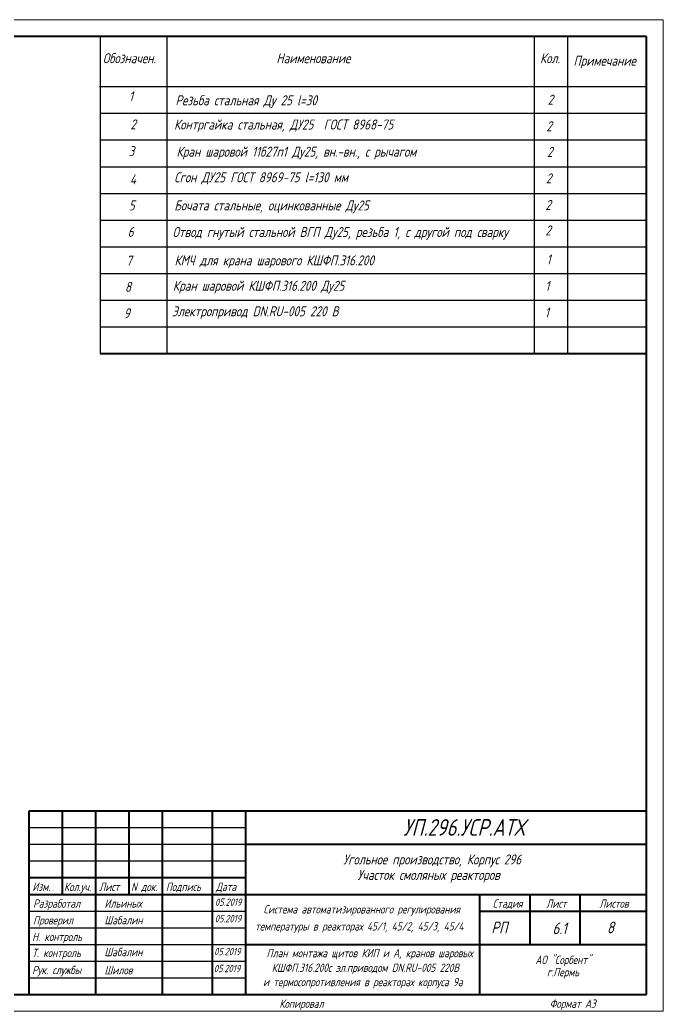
# Model space of a CAD drawing. Header units: millimetres. Extents: x -14 to 2659, y -2986 to -401.
# Drawn here: x 1601.3 to 1794.1, y -1102.9 to -805.9 of the extents above; entities that cross this region are included whole.
import ezdxf

# ---------------------------------------------------------------- set-up
doc = ezdxf.new("R2010")
doc.units = ezdxf.units.MM
doc.layers.get('0').update_dxf_attribs({"lineweight": 20})
for name, color, linetype, lineweight in [('MAIN', 7, 'Continuous', 50), ('Основная', 7, 'Continuous', 50), ('Тонкая', 7, 'Continuous', 20)]:
    doc.layers.add(name, color=color, linetype=linetype, lineweight=lineweight)
doc.layers.add('АСУТП', color=7, linetype='Continuous')
doc.styles.add('GOST тип А', font='GOST_A.TTF', dxfattribs={"oblique": 15})

msp = doc.modelspace()

# ---------------------------------------------------------------- linework, layer by layer
at = {"layer": 'АСУТП', "color": 7, "linetype": 'Continuous', "lineweight": 30}
for p, q in [((1625.18948, -810.8522), (1789.07939, -810.8522)), ((1625.38781, -810.85221), (1625.38781, -905.85221)), ((1645.38782, -810.8522), (1645.38782, -905.8522)), ((1755.38782, -810.8522), (1755.38782, -905.8522)), ((1765.38782, -810.8522), (1765.38782, -905.8522)), ((1625.18948, -825.8522), (1789.07939, -825.8522))]:
    msp.add_line(p, q, dxfattribs=at)
at = {"layer": 'АСУТП', "color": 7, "linetype": 'Continuous', "lineweight": -3}
for p, q in [((1625.38782, -825.8522), (1789.07939, -825.8522)), ((1625.38782, -833.8522), (1789.07939, -833.8522)), ((1625.38782, -841.8522), (1789.07939, -841.8522)), ((1625.38782, -841.8522), (1789.07939, -841.8522)), ((1625.38782, -849.8522), (1789.07939, -849.8522)), ((1625.38782, -857.8522), (1789.07939, -857.8522)), ((1625.38782, -865.8522), (1789.07939, -865.8522)), ((1625.38782, -873.8522), (1789.07939, -873.8522)), ((1625.38782, -881.8522), (1789.07939, -881.8522)), ((1625.38782, -881.8522), (1789.07939, -881.8522)), ((1625.38782, -889.8522), (1789.07939, -889.8522)), ((1625.38782, -897.8522), (1789.07939, -897.8522))]:
    msp.add_line(p, q, dxfattribs=at)
at = {"layer": 'Основная', "lineweight": 40}
for p, q in [((1789.07939, -810.8522), (1394.07939, -810.8522)), ((1789.07939, -1097.8522), (1789.07939, -810.8522)), ((1625.38782, -905.8522), (1789.07939, -905.8522)), ((1604.07939, -1042.8522), (1789.07939, -1042.8522)), ((1604.07939, -1097.8522), (1604.07939, -1042.8522)), ((1614.07939, -1067.8522), (1614.07939, -1042.8522)), ((1624.07939, -1097.8522), (1624.07939, -1042.8522)), ((1634.07939, -1067.8522), (1634.07939, -1042.8522)), ((1644.07939, -1097.8522), (1644.07939, -1042.8522)), ((1659.07939, -1097.8522), (1659.07939, -1042.8522)), ((1669.07939, -1097.8522), (1669.07939, -1042.8522)), ((1669.07939, -1052.8522), (1789.07939, -1052.8522)), ((1604.07939, -1062.8522), (1669.07939, -1062.8522)), ((1604.07939, -1067.8522), (1789.07939, -1067.8522)), ((1739.07939, -1067.8522), (1739.07939, -1097.8522)), ((1754.07939, -1067.8522), (1754.07939, -1082.8522)), ((1769.07939, -1067.8522), (1769.07939, -1082.8522)), ((1739.07939, -1072.8522), (1789.07939, -1072.8522)), ((1669.07939, -1082.8522), (1789.07939, -1082.8522)), ((1382.06562, -1097.86903), (1789.07939, -1097.8522))]:
    msp.add_line(p, q, dxfattribs=at)
at = {"layer": 'Тонкая'}
for p, q in [((1794.07939, -805.8522), (1374.07939, -805.8522)), ((1794.07939, -1102.8522), (1794.07939, -805.8522)), ((1374.07939, -1102.8522), (1794.07939, -1102.8522))]:
    msp.add_line(p, q, dxfattribs=at)
at = {"layer": 'Тонкая', "lineweight": -3}
for p, q in [((1604.07939, -1047.8522), (1669.07939, -1047.8522)), ((1604.07939, -1052.8522), (1669.07939, -1052.8522)), ((1604.07939, -1057.8522), (1669.07939, -1057.8522)), ((1604.07939, -1072.8522), (1669.07939, -1072.8522)), ((1604.07939, -1077.8522), (1669.07939, -1077.8522)), ((1604.07939, -1082.8522), (1669.07939, -1082.8522)), ((1604.07939, -1087.8522), (1669.07939, -1087.8522)), ((1604.07939, -1092.8522), (1669.07939, -1092.8522))]:
    msp.add_line(p, q, dxfattribs=at)

# ---------------------------------------------------------------- texts
at = {"color": 0, "linetype": 'Continuous', "style": 'GOST тип А', "oblique": 15}
for p in [(1659.80793, -1071.29556), (1659.72768, -1076.23078), (1659.54348, -1086.08714), (1659.45138, -1091.16823)]:
    msp.add_text('05.2019', height=2.2, dxfattribs=at).set_placement(p)
at = {"layer": 'MAIN', "style": 'GOST тип А', "oblique": 15}
for s, height, p in [('УП.296.УСР.АТХ', 5, (1716.24525, -1050.30608)), ('Изм.', 2.5, (1605.07939, -1066.8522)), ('Копировал', 2.5, (1679.07939, -1101.8522)), ('Формат A3', 2.5, (1760.07939, -1101.8522))]:
    msp.add_text(s, height=height, dxfattribs=at).set_placement(p)
at = {"layer": 'MAIN', "color": 7, "linetype": 'Continuous', "style": 'GOST тип А', "oblique": 15}
for s, height, p in [('Угольное производство, Корпус 296', 3, (1698.24381, -1058.89732)), ('Участок смоляных реакторов', 3, (1702.48118, -1063.53196)), ('АО "Сорбент"', 2.5, (1755.80756, -1088.70872)), ('г.Пермь', 2.5, (1759.26292, -1092.40324))]:
    msp.add_text(s, height=height, dxfattribs=at).set_placement(p)
at = {"layer": 'MAIN', "lineweight": 40, "style": 'GOST тип А', "oblique": 15}
for s, height, p in [('Кол.уч.', 2.5, (1614.55682, -1066.8522)), ('Лист', 2.5, (1625.07939, -1066.8522)), ('N док.', 2.5, (1634.63478, -1066.8522)), ('Подпись', 2.5, (1645.07939, -1066.8522)), ('Дата', 2.5, (1660.07939, -1066.8522)), ('Разработал', 2.5, (1605.30423, -1071.8522)), ('Ильиных', 2.5, (1626.68436, -1071.82507)), ('Стадия', 2.5, (1743.01511, -1071.8522)), ('Лист', 2.5, (1759.03759, -1071.8522)), ('Листов', 2.5, (1774.95439, -1071.8522)), ('Проверил', 2.5, (1605.30423, -1076.8522)), ('Шабалин', 2.5, (1626.68436, -1076.82507)), ('РП', 3.5, (1742.59309, -1079.51867)), ('6.1', 3.5, (1760.90337, -1079.79528)), ('8', 3.5, (1777.23589, -1079.51867)), ('Н. контроль', 2.5, (1605.00202, -1081.82507)), ('Шабалин', 2.5, (1626.65506, -1086.37509)), ('Т. контроль', 2.5, (1605.00202, -1086.64724)), ('Рук. службы', 2.5, (1605.00202, -1091.7708)), ('Шилов', 2.5, (1626.68436, -1091.82507))]:
    msp.add_text(s, height=height, dxfattribs=at).set_placement(p)
at = {"layer": 'MAIN', "lineweight": 15, "style": 'GOST тип А', "oblique": 15}
for s, p in [('Система автоматизированного регулирования', (1674.31638, -1073.59205)), ('температуры в реакторах 45/1, 45/2, 45/3, 45/4', (1671.79551, -1078.68993)), ('План монтажа щитов КИП и А, кранов шаровых', (1675.2482, -1086.70201)), ('КШФП.316.200с эл.приводом DN.RU-005 220В', (1676.79196, -1091.0898)), ('и термосопротивления в реакторах корпуса 9а', (1674.17968, -1095.37245))]:
    msp.add_text(s, height=2.5, dxfattribs=at).set_placement(p)
at = {"layer": 'АСУТП', "color": 7, "linetype": 'Continuous', "lineweight": -3, "style": 'GOST тип А', "oblique": 15}
for s, p in [('Обозначен.', (1626.18948, -818.8522)), ('Наименование', (1678.18948, -818.8522)), ('Кол.', (1757.18948, -818.8522)), ('Примечание', (1767.188, -819.60198)), ('1', (1634.03049, -830.26681)), ('Резьба стальная Ду 25 l=30', (1647.95104, -831.45872)), ('2', (1759.45765, -831.28815)), ('2', (1634.43814, -838.68675)), ('Контргайка стальная, ДУ25  ГОСТ 8968-75', (1647.537, -838.71752)), ('2', (1759.08809, -839.20955)), ('3', (1633.89461, -846.69928)), ('Кран шаровой 11б27п1 Ду25, вн.-вн., с рычагом', (1648.25793, -846.86162)), ('2', (1759.29506, -846.93312)), ('4', (1634.30226, -855.11923)), ('Сгон ДУ25 ГОСТ 8969-75 l=130 мм', (1647.59231, -854.53118)), ('2', (1758.9255, -854.85452)), ('5', (1633.95909, -862.95782)), ('Бочата стальные, оцинкованные Ду25', (1647.59231, -862.96349)), ('2', (1758.77904, -862.8181)), ('6', (1633.62283, -870.87266)), ('Отвод гнутый стальной ВГП Ду25, резьба 1, с другой под сварку', (1647.08093, -870.92104)), ('2', (1758.77904, -870.44506)), ('7', (1633.16094, -879.51489)), ('КМЧ для крана шарового КШФП.316.200    ', (1647.66119, -879.4253)), ('1', (1759.13181, -879.16064)), ('8', (1632.81777, -887.35348)), ('Кран шаровой КШФП.316.200 Ду25 ', (1647.17023, -887.03719)), ('1', (1758.76225, -887.08204)), ('9', (1632.48151, -895.26832)), ('Электропривод DN.RU-005 220 В', (1646.89227, -894.66679)), ('1', (1758.61579, -895.04563))]:
    msp.add_text(s, height=3, dxfattribs=at).set_placement(p)

doc.saveas('drawing.dxf')
